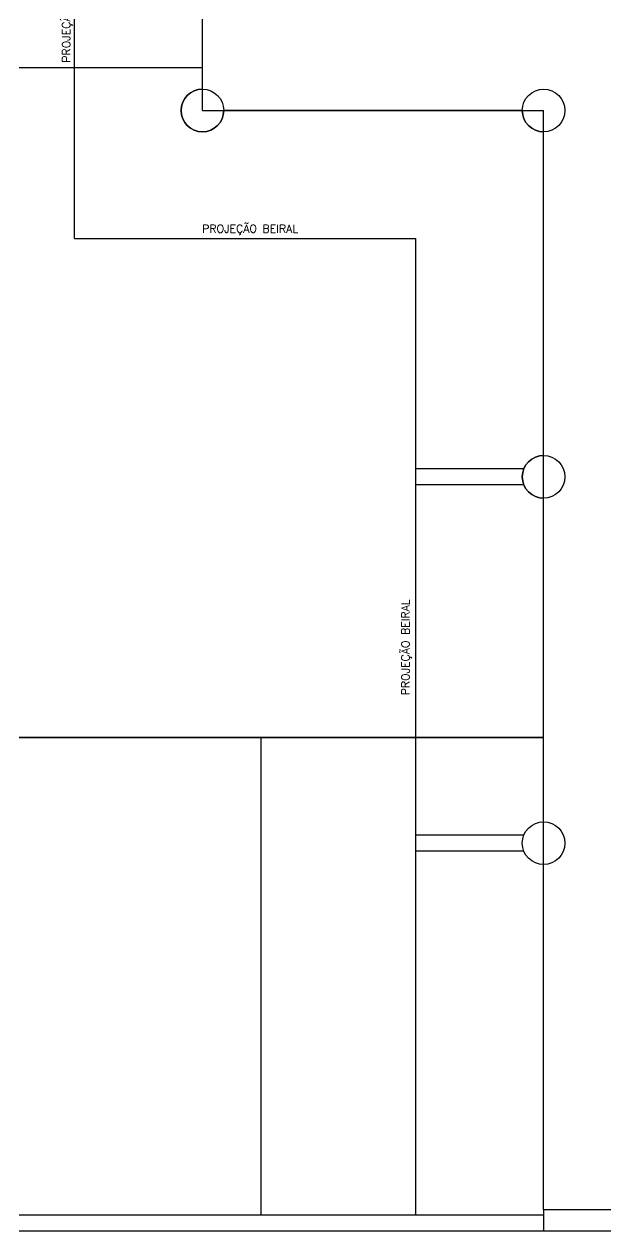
# Model space of a CAD drawing. Extents: x -435 to 5505, y -2177 to 2023.
# Drawn here: x 1279 to 1824, y 60 to 1191 of the extents above; entities that cross this region are included whole.
import ezdxf

# ---------------------------------------------------------------- set-up
doc = ezdxf.new("R2010")
doc.units = 0
doc.header["$MEASUREMENT"] = 0
doc.layers.get('0').update_dxf_attribs({"linetype": 'CONTINUOUS'})
doc.styles.get("Standard").update_dxf_attribs({"font": 'romans.shx', "height": 8})

msp = doc.modelspace()

# ---------------------------------------------------------------- linework, layer by layer
for p, q in [((1325.70465, 990.29019), (1325.70465, 1340.29019)), ((1445.70465, 1110.29019), (1445.70465, 1225.29019)), ((1365.70465, 1150.29019), (605.70465, 1150.29019)), ((1445.70465, 1150.29019), (605.70465, 1150.29019)), ((1445.70465, 1130.29019), (1445.70465, 1150.29019)), ((1445.70465, 1110.29019), (1765.70465, 1110.29019)), ((1745.70465, 1110.29019), (1465.70465, 1110.29019)), ((1765.70465, 80.29019), (1765.70465, 1110.29019)), ((1765.70465, 786.95686), (1765.70465, 1090.29019)), ((1325.70465, 990.29019), (1645.70465, 990.29019)), ((1645.70465, 75.29019), (1645.70465, 990.29019)), ((1747.16415, 774.45686), (1645.70465, 774.45686)), ((1747.16415, 759.45686), (1645.70465, 759.45686)), ((1765.70465, 522.79019), (1765.70465, 746.95686)), ((1365.70465, 522.79019), (1245.70465, 522.79019)), ((1245.70465, 522.79019), (1765.70465, 522.79019)), ((1765.70465, 522.79019), (1365.70465, 522.79019)), ((1500.70465, 75.29019), (1500.70465, 522.79019)), ((1747.16415, 431.12352), (1645.70465, 431.12352)), ((1747.16415, 416.12352), (1645.70465, 416.12352)), ((1765.70465, 80.29019), (1840.70465, 80.29019)), ((1765.70465, 80.29019), (1765.70465, 60.29019)), ((105.70465, 75.29019), (1765.70465, 75.29019)), ((105.70465, 60.29019), (1765.70465, 60.29019)), ((1765.70465, 60.29019), (2585.70465, 60.29019))]:
    msp.add_line(p, q)
for centre in [(1445.70465, 1110.29019), (1765.70465, 1110.29019), (1765.70465, 766.95686), (1765.70465, 423.62352)]:
    msp.add_circle(centre, 20)
for centre, start, end in [((1445.70465, 1110.29019), 90, 0), ((1765.70465, 1110.29019), 180, 270), ((1765.70465, 766.95686), 90, 270)]:
    msp.add_arc(centre, 20, start, end)

# ---------------------------------------------------------------- texts
for p in [(1321.75979, 1155.10272), (1639.87222, 562.18406)]:
    msp.add_text('PROJEÇÃO BEIRAL', height=7.5, rotation=90).set_placement(p)
msp.add_text('PROJEÇÃO BEIRAL', height=7.5).set_placement((1445.47916, 995.82237))

doc.saveas('drawing.dxf')
